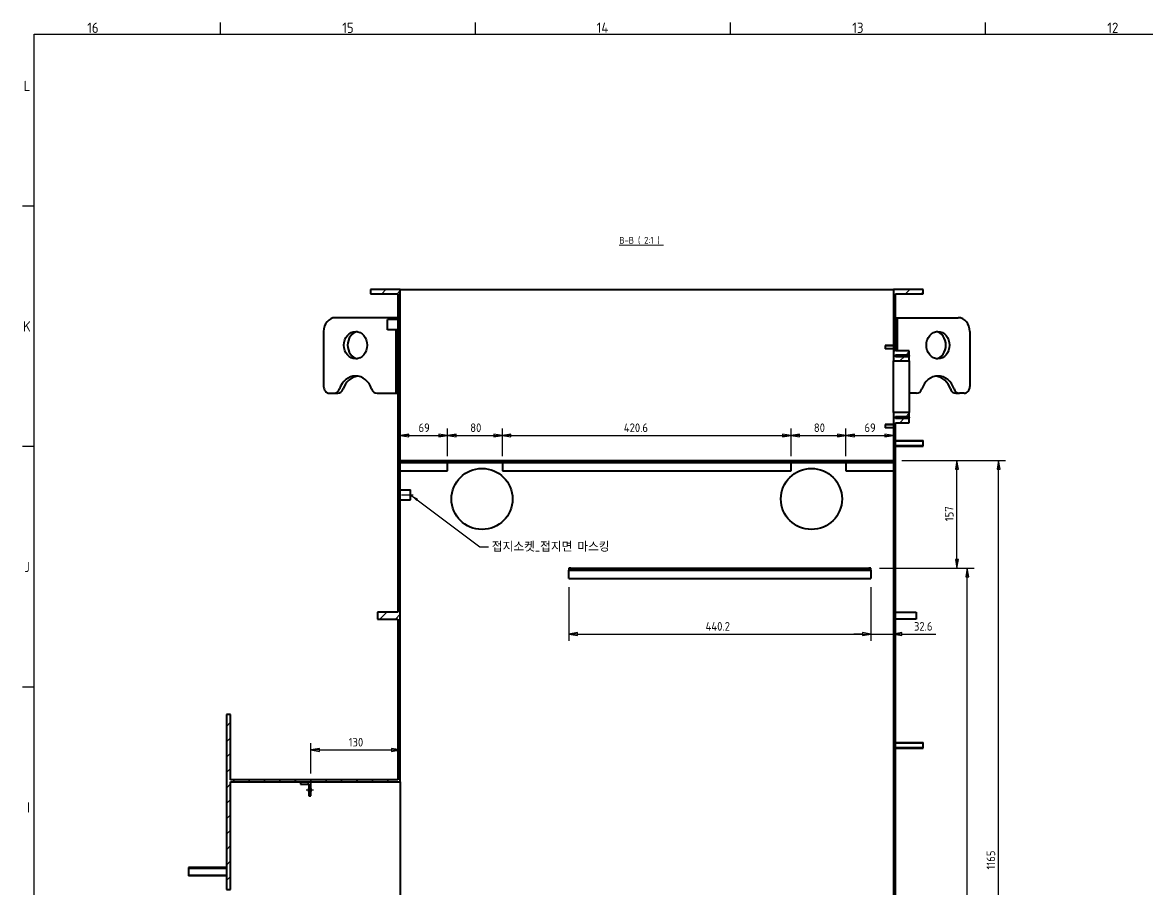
# Model space of a CAD drawing. Header units: millimetres. Extents: x 0 to 5945, y 0 to 4205.
# Drawn here: x 83 to 1722, y 2859 to 4122 of the extents above; entities that cross this region are included whole.
import ezdxf

# ---------------------------------------------------------------- set-up
doc = ezdxf.new("R2010")
doc.units = ezdxf.units.MM
doc.header["$LTSCALE"] = 5
doc.linetypes.add('CHAIN', pattern=[0.3543, 0.2362, -0.0295, 0.0591, -0.0295])
doc.layers.get('0').update_dxf_attribs({"color": 3, "lineweight": 25})
for name, color, linetype, lineweight in [('가시적인 것(ISO)', 3, 'Continuous', 40), ('가시적인 좁은 것(ISO)', 3, 'Continuous', 35), ('경계(ISO)', 7, 'Continuous', 25), ('기호(ISO)', 5, 'Continuous', 25), ('중심선(ISO)', 1, 'Continuous', 25), ('치수(ISO)', 2, 'Continuous', 25), ('해치(ISO)', 7, 'Continuous', 18)]:
    doc.layers.add(name, color=color, linetype=linetype, lineweight=lineweight)
doc.styles.add('문자 텍스트_M2B', font='isocp.shx')
doc.styles.add('치수 텍스트_PSTEK_POSCO', font='isocp.shx')
doc.styles.add('텍스트 스타일512', font='isocp.shx')
doc.dimstyles.new('치수_PSTEK_POSCO', dxfattribs={"dimscale": 5, "dimtxt": 2.5, "dimasz": 2.5, "dimexe": 2, "dimexo": 2.5, "dimgap": 1, "dimtad": 1, "dimrnd": 1e-08, "dimdsep": 46, "dimtxsty": '치수 텍스트_PSTEK_POSCO', "dimblk": 'Filled-1', "dimcen": 0.09, "dimdle": 10, "dimclrd": 7, "dimclre": 7, "dimclrt": 2, "dimadec": 1, "dimazin": 2, "dimtfac": 1, "dimtmove": 0, "dimatfit": 3, "dimfxl": 0, "dimtolj": 1, "dimlwd": -1, "dimlwe": -1, "dimarcsym": 0})
doc.dimstyles.new('치수_PSTEK_POSCO$7', dxfattribs={"dimscale": 5, "dimtxt": 2.5, "dimasz": 2.5, "dimexe": 2, "dimexo": 2.5, "dimgap": 1, "dimtad": 1, "dimrnd": 1e-08, "dimdsep": 46, "dimtxsty": '치수 텍스트_PSTEK_POSCO', "dimblk": 'Filled-1', "dimcen": 0.09, "dimdle": 10, "dimclrd": 7, "dimclre": 7, "dimclrt": 2, "dimadec": 1, "dimazin": 2, "dimtfac": 1, "dimtmove": 0, "dimatfit": 3, "dimfxl": 0, "dimtolj": 1, "dimlwd": -1, "dimlwe": -1, "dimarcsym": 0})

# ---------------------------------------------------------------- blocks, each defined once
blk = doc.blocks.new('경계 Default Border')
at = {"layer": '경계(ISO)'}
for p, q in [((74.31, 821), (74.31, 824.4)), ((148.63, 821), (148.63, 824.4)), ((222.94, 821), (222.94, 824.4)), ((297.25, 821), (297.25, 824.4)), ((20, 770.92), (16.6, 770.92)), ((20, 700.83), (16.6, 700.83)), ((20, 630.75), (16.6, 630.75))]:
    blk.add_line(p, q, dxfattribs=at)
at = {"layer": '경계(ISO)', "flags": 128}
blk.add_lwpolyline([(20, 20), (20, 821), (1169, 821), (1169, 20), (20, 20)], dxfattribs=at)
at = {"layer": '경계(ISO)', "color": 2, "char_height": 3, "attachment_point": 7, "style": '문자 텍스트_M2B'}
for s, insert in [('16', (35.47, 821.37)), ('15', (109.79, 821.37)), ('14', (183.93, 821.4)), ('13', (258.41, 821.37)), ('12', (332.72, 821.37)), ('L', (16.93, 804.43)), ('K', (16.77, 734.36)), ('J', (17.1, 664.26)), ('I', (17.91, 594.21))]:
    blk.add_mtext(s, dxfattribs=dict(at, insert=insert))
blk = doc.blocks.new('Filled-1')
at = {"color": 0}
for p, q in [((0, 0), (-1, 0.17)), ((-1, 0.17), (-1, -0.17)), ((-1, 0), (0, 0)), ((-1, -0.17), (0, 0))]:
    blk.add_line(p, q, dxfattribs=at)
at = {"color": 0, "flags": 128}
blk.add_lwpolyline([(-1, -0.17), (0, 0), (-1, 0.17), (-1, -0.17)], dxfattribs=at)
at = {"color": 0}
blk.add_solid([(-1, -0.17), (0, 0), (-1, 0.17), (-1, -0.17)], dxfattribs=at)
blk = doc.blocks.new('*D99')
at = {"layer": 'Defpoints', "color": 0, "transparency": 16777216}
for p in [(879, 3312), (1319.2, 3312), (1319.2, 3231.1)]:
    blk.add_point(p, dxfattribs=at)
at = {"layer": '치수(ISO)', "color": 7, "transparency": 16777216}
for p, q in [((879, 3299.5), (879, 3221.1)), ((1319.2, 3299.5), (1319.2, 3221.1)), ((891.5, 3231.1), (1306.7, 3231.1))]:
    blk.add_line(p, q, dxfattribs=at)
at = {"layer": '치수(ISO)', "color": 7, "transparency": 16777216, "xscale": 12.5, "yscale": 12.5, "zscale": 12.5, "rotation": 180}
blk.add_blockref('Filled-1', (879, 3231.1), dxfattribs=at)
at = {"layer": '치수(ISO)', "color": 7, "transparency": 16777216, "xscale": 12.5, "yscale": 12.5, "zscale": 12.5}
blk.add_blockref('Filled-1', (1319.2, 3231.1), dxfattribs=at)
at = {"layer": '치수(ISO)', "color": 2, "transparency": 16777216, "insert": (1078.2, 3242.3), "char_height": 12.5, "attachment_point": 4, "style": '치수 텍스트_PSTEK_POSCO'}
blk.add_mtext('\\A1;440.2', dxfattribs=at)
blk = doc.blocks.new('*D100')
at = {"layer": 'Defpoints', "color": 0, "transparency": 16777216}
for p in [(1351.8, 3554), (1319.2, 3312), (1351.8, 3231.1)]:
    blk.add_point(p, dxfattribs=at)
at = {"layer": '치수(ISO)', "color": 7, "transparency": 16777216}
for p, q in [((1319.2, 3299.5), (1319.2, 3221.1)), ((1306.7, 3231.1), (1294.2, 3231.1)), ((1319.2, 3231.1), (1351.8, 3231.1)), ((1364.3, 3231.1), (1413.7, 3231.1))]:
    blk.add_line(p, q, dxfattribs=at)
at = {"layer": '치수(ISO)', "color": 7, "transparency": 16777216, "xscale": 12.5, "yscale": 12.5, "zscale": 12.5}
blk.add_blockref('Filled-1', (1319.2, 3231.1), dxfattribs=at)
at = {"layer": '치수(ISO)', "color": 7, "transparency": 16777216, "xscale": 12.5, "yscale": 12.5, "zscale": 12.5, "rotation": 180}
blk.add_blockref('Filled-1', (1351.8, 3231.1), dxfattribs=at)
at = {"layer": '치수(ISO)', "color": 2, "transparency": 16777216, "insert": (1381.8, 3242.3), "char_height": 12.5, "attachment_point": 4, "style": '치수 텍스트_PSTEK_POSCO'}
blk.add_mtext('\\A1;32.6', dxfattribs=at)
blk = doc.blocks.new('*D101')
at = {"layer": 'Defpoints', "color": 0, "transparency": 16777216}
for p in [(1319.2, 3327), (1459.5, 3327), (1351.8, 2319)]:
    blk.add_point(p, dxfattribs=at)
at = {"layer": '치수(ISO)', "color": 7, "transparency": 16777216}
for p, q in [((1331.7, 3327), (1469.5, 3327)), ((1459.5, 2331.5), (1459.5, 3314.5)), ((1364.3, 2319), (1469.5, 2319))]:
    blk.add_line(p, q, dxfattribs=at)
at = {"layer": '치수(ISO)', "color": 7, "transparency": 16777216, "xscale": 12.5, "yscale": 12.5, "zscale": 12.5}
for p, rotation in [((1459.5, 3327), 90), ((1459.5, 2319), 270)]:
    blk.add_blockref('Filled-1', p, dxfattribs=dict(at, rotation=rotation))
at = {"layer": '치수(ISO)', "color": 2, "transparency": 16777216, "insert": (1448.2, 2808.6), "char_height": 12.5, "attachment_point": 4, "rotation": 90, "style": '치수 텍스트_PSTEK_POSCO'}
blk.add_mtext('\\A1;1008', dxfattribs=at)
blk = doc.blocks.new('*D102')
at = {"layer": 'Defpoints', "color": 0, "transparency": 16777216}
for p in [(1351.8, 3484), (1505.1, 3484), (1351.8, 2319)]:
    blk.add_point(p, dxfattribs=at)
at = {"layer": '치수(ISO)', "color": 7, "transparency": 16777216}
for p, q in [((1364.3, 3484), (1515.1, 3484)), ((1505.1, 2331.5), (1505.1, 3471.5)), ((1364.3, 2319), (1515.1, 2319))]:
    blk.add_line(p, q, dxfattribs=at)
at = {"layer": '치수(ISO)', "color": 7, "transparency": 16777216, "xscale": 12.5, "yscale": 12.5, "zscale": 12.5}
for p, rotation in [((1505.1, 3484), 90), ((1505.1, 2319), 270)]:
    blk.add_blockref('Filled-1', p, dxfattribs=dict(at, rotation=rotation))
at = {"layer": '치수(ISO)', "color": 2, "transparency": 16777216, "insert": (1493.9, 2888.1), "char_height": 12.5, "attachment_point": 4, "rotation": 90, "style": '치수 텍스트_PSTEK_POSCO'}
blk.add_mtext('\\A1;1165', dxfattribs=at)
blk = doc.blocks.new('*D103')
at = {"layer": 'Defpoints', "color": 0, "transparency": 16777216}
for p in [(1351.8, 3484), (1444.5, 3484), (1319.2, 3327)]:
    blk.add_point(p, dxfattribs=at)
at = {"layer": '치수(ISO)', "color": 7, "transparency": 16777216}
for p, q in [((1364.3, 3484), (1454.5, 3484)), ((1444.5, 3339.5), (1444.5, 3471.5)), ((1331.7, 3327), (1454.5, 3327))]:
    blk.add_line(p, q, dxfattribs=at)
at = {"layer": '치수(ISO)', "color": 7, "transparency": 16777216, "xscale": 12.5, "yscale": 12.5, "zscale": 12.5}
for p, rotation in [((1444.5, 3484), 90), ((1444.5, 3327), 270)]:
    blk.add_blockref('Filled-1', p, dxfattribs=dict(at, rotation=rotation))
at = {"layer": '치수(ISO)', "color": 2, "transparency": 16777216, "insert": (1433.2, 3395.5), "char_height": 12.5, "attachment_point": 4, "rotation": 90, "style": '치수 텍스트_PSTEK_POSCO'}
blk.add_mtext('\\A1;157', dxfattribs=at)
blk = doc.blocks.new('*D125')
at = {"layer": 'Defpoints', "color": 0, "transparency": 16777216}
for p in [(633.2, 3733), (702.2, 3520.4), (702.2, 3478)]:
    blk.add_point(p, dxfattribs=at)
at = {"layer": '치수(ISO)', "color": 7, "transparency": 16777216}
for p, q in [((702.2, 3490.5), (702.2, 3530.4)), ((645.7, 3520.4), (689.7, 3520.4))]:
    blk.add_line(p, q, dxfattribs=at)
at = {"layer": '치수(ISO)', "color": 7, "transparency": 16777216, "xscale": 12.5, "yscale": 12.5, "zscale": 12.5, "rotation": 180}
blk.add_blockref('Filled-1', (633.2, 3520.4), dxfattribs=at)
at = {"layer": '치수(ISO)', "color": 7, "transparency": 16777216, "xscale": 12.5, "yscale": 12.5, "zscale": 12.5}
blk.add_blockref('Filled-1', (702.2, 3520.4), dxfattribs=at)
at = {"layer": '치수(ISO)', "color": 2, "transparency": 16777216, "insert": (660, 3531.7), "char_height": 12.5, "attachment_point": 4, "style": '치수 텍스트_PSTEK_POSCO'}
blk.add_mtext('\\A1;69', dxfattribs=at)
blk = doc.blocks.new('*D126')
at = {"layer": 'Defpoints', "color": 0, "transparency": 16777216}
for p in [(782.2, 3520.4), (702.2, 3478), (782.2, 3478)]:
    blk.add_point(p, dxfattribs=at)
at = {"layer": '치수(ISO)', "color": 7, "transparency": 16777216}
for p, q in [((702.2, 3490.5), (702.2, 3530.4)), ((782.2, 3490.5), (782.2, 3530.4)), ((714.7, 3520.4), (769.7, 3520.4))]:
    blk.add_line(p, q, dxfattribs=at)
at = {"layer": '치수(ISO)', "color": 7, "transparency": 16777216, "xscale": 12.5, "yscale": 12.5, "zscale": 12.5, "rotation": 180}
blk.add_blockref('Filled-1', (702.2, 3520.4), dxfattribs=at)
at = {"layer": '치수(ISO)', "color": 7, "transparency": 16777216, "xscale": 12.5, "yscale": 12.5, "zscale": 12.5}
blk.add_blockref('Filled-1', (782.2, 3520.4), dxfattribs=at)
at = {"layer": '치수(ISO)', "color": 2, "transparency": 16777216, "insert": (735.4, 3531.7), "char_height": 12.5, "attachment_point": 4, "style": '치수 텍스트_PSTEK_POSCO'}
blk.add_mtext('\\A1;80', dxfattribs=at)
blk = doc.blocks.new('*D127')
at = {"layer": 'Defpoints', "color": 0, "transparency": 16777216}
for p in [(1202.8, 3520.4), (782.2, 3478), (1202.8, 3478)]:
    blk.add_point(p, dxfattribs=at)
at = {"layer": '치수(ISO)', "color": 7, "transparency": 16777216}
for p, q in [((782.2, 3490.5), (782.2, 3530.4)), ((1202.8, 3490.5), (1202.8, 3530.4)), ((794.7, 3520.4), (1190.3, 3520.4))]:
    blk.add_line(p, q, dxfattribs=at)
at = {"layer": '치수(ISO)', "color": 7, "transparency": 16777216, "xscale": 12.5, "yscale": 12.5, "zscale": 12.5, "rotation": 180}
blk.add_blockref('Filled-1', (782.2, 3520.4), dxfattribs=at)
at = {"layer": '치수(ISO)', "color": 7, "transparency": 16777216, "xscale": 12.5, "yscale": 12.5, "zscale": 12.5}
blk.add_blockref('Filled-1', (1202.8, 3520.4), dxfattribs=at)
at = {"layer": '치수(ISO)', "color": 2, "transparency": 16777216, "insert": (959.1, 3531.7), "char_height": 12.5, "attachment_point": 4, "style": '치수 텍스트_PSTEK_POSCO'}
blk.add_mtext('\\A1;420.6', dxfattribs=at)
blk = doc.blocks.new('*D128')
at = {"layer": 'Defpoints', "color": 0, "transparency": 16777216}
for p in [(1282.8, 3520.4), (1202.8, 3478), (1282.8, 3478)]:
    blk.add_point(p, dxfattribs=at)
at = {"layer": '치수(ISO)', "color": 7, "transparency": 16777216}
for p, q in [((1202.8, 3490.5), (1202.8, 3530.4)), ((1282.8, 3490.5), (1282.8, 3530.4)), ((1215.3, 3520.4), (1270.3, 3520.4))]:
    blk.add_line(p, q, dxfattribs=at)
at = {"layer": '치수(ISO)', "color": 7, "transparency": 16777216, "xscale": 12.5, "yscale": 12.5, "zscale": 12.5, "rotation": 180}
blk.add_blockref('Filled-1', (1202.8, 3520.4), dxfattribs=at)
at = {"layer": '치수(ISO)', "color": 7, "transparency": 16777216, "xscale": 12.5, "yscale": 12.5, "zscale": 12.5}
blk.add_blockref('Filled-1', (1282.8, 3520.4), dxfattribs=at)
at = {"layer": '치수(ISO)', "color": 2, "transparency": 16777216, "insert": (1236, 3531.7), "char_height": 12.5, "attachment_point": 4, "style": '치수 텍스트_PSTEK_POSCO'}
blk.add_mtext('\\A1;80', dxfattribs=at)
blk = doc.blocks.new('*D129')
at = {"layer": 'Defpoints', "color": 0, "transparency": 16777216}
for p in [(1351.8, 3554), (1351.8, 3520.4), (1282.8, 3478)]:
    blk.add_point(p, dxfattribs=at)
at = {"layer": '치수(ISO)', "color": 7, "transparency": 16777216}
for p, q in [((1282.8, 3490.5), (1282.8, 3530.4)), ((1295.3, 3520.4), (1339.3, 3520.4))]:
    blk.add_line(p, q, dxfattribs=at)
at = {"layer": '치수(ISO)', "color": 7, "transparency": 16777216, "xscale": 12.5, "yscale": 12.5, "zscale": 12.5, "rotation": 180}
blk.add_blockref('Filled-1', (1282.8, 3520.4), dxfattribs=at)
at = {"layer": '치수(ISO)', "color": 7, "transparency": 16777216, "xscale": 12.5, "yscale": 12.5, "zscale": 12.5}
blk.add_blockref('Filled-1', (1351.8, 3520.4), dxfattribs=at)
at = {"layer": '치수(ISO)', "color": 2, "transparency": 16777216, "insert": (1309.7, 3531.7), "char_height": 12.5, "attachment_point": 4, "style": '치수 텍스트_PSTEK_POSCO'}
blk.add_mtext('\\A1;69', dxfattribs=at)
blk = doc.blocks.new('*D229')
at = {"layer": 'Defpoints', "color": 0, "transparency": 16777216}
for p in [(633.2, 3062.2), (633.2, 3062.2), (503.2, 3015.5)]:
    blk.add_point(p, dxfattribs=at)
at = {"layer": '치수(ISO)', "color": 7, "transparency": 16777216}
for p, q in [((503.2, 3028), (503.2, 3072.2)), ((515.7, 3062.2), (620.7, 3062.2))]:
    blk.add_line(p, q, dxfattribs=at)
at = {"layer": '치수(ISO)', "color": 7, "transparency": 16777216, "xscale": 12.5, "yscale": 12.5, "zscale": 12.5, "rotation": 180}
blk.add_blockref('Filled-1', (503.2, 3062.2), dxfattribs=at)
at = {"layer": '치수(ISO)', "color": 7, "transparency": 16777216, "xscale": 12.5, "yscale": 12.5, "zscale": 12.5}
blk.add_blockref('Filled-1', (633.2, 3062.2), dxfattribs=at)
at = {"layer": '치수(ISO)', "color": 2, "transparency": 16777216, "insert": (558.2, 3073.5), "char_height": 12.5, "attachment_point": 4, "style": '치수 텍스트_PSTEK_POSCO'}
blk.add_mtext('\\A1;130', dxfattribs=at)

msp = doc.modelspace()

# ---------------------------------------------------------------- hatches: boundary and pattern name
at = {"layer": '해치(ISO)'}
h = msp.add_hatch(dxfattribs=at)
h.set_pattern_fill('ANSI31', color=256, scale=127, style=0)
h.set_pattern_definition([(45, (0, 0), (-11.22532, 11.22532), [])])
h.paths.add_polyline_path([(488.207, 3012.452), (500.207, 3012.452), (500.207, 3006.019), (503.207, 3006.019), (503.207, 3015.452), (488.207, 3015.452)])
h.paths.add_polyline_path([(500.207, 3001.885), (500.207, 2995.452), (503.207, 2995.452), (503.207, 3001.885)])
h.paths.add_polyline_path([(600.007, 3252.952), (630.007, 3252.952), (630.007, 3018.952), (386.007, 3018.952), (386.007, 3113.952), (380.007, 3113.952), (380.007, 2858.952), (386.007, 2858.952), (386.007, 3015.952), (633.207, 3015.952), (633.207, 3732.952), (590.007, 3732.952), (590.007, 3726.952), (630.007, 3726.952), (630.007, 3262.952), (600.007, 3262.952)])
h.paths.add_polyline_path([(1355.007, 3635.93), (1355.007, 3636.974), (1375.007, 3636.974), (1375.007, 3643.952), (1355.007, 3643.952), (1355.007, 3726.952), (1395.007, 3726.952), (1395.007, 3732.952), (1351.807, 3732.952), (1351.807, 3628.952), (1375.007, 3628.952), (1375.007, 3635.93)])
h.paths.add_polyline_path([(1380.767, 2364.4025), (1393.007, 2364.785), (1393.007, 2371.952), (1355.007, 2371.952), (1355.007, 2802.952), (1385.007, 2802.952), (1385.007, 2812.952), (1355.007, 2812.952), (1355.007, 3538.952), (1375.007, 3538.952), (1375.007, 3545.93), (1355.007, 3545.93), (1355.007, 3546.974), (1375.007, 3546.974), (1375.007, 3553.952), (1351.807, 3553.952), (1351.807, 2364.2675), (1380.767, 2364.2675)])

# ---------------------------------------------------------------- linework, layer by layer
at = {"layer": '가시적인 것(ISO)'}
for p, q in [((633.207, 3732.952), (590.007, 3732.952)), ((590.007, 3732.952), (590.007, 3726.952)), ((590.007, 3726.952), (630.007, 3726.952)), ((630.007, 3726.952), (630.007, 3262.952)), ((633.207, 3015.952), (633.207, 3732.952)), ((633.207, 3732.952), (1351.807, 3732.952)), ((1395.007, 3732.952), (1351.807, 3732.952)), ((1351.807, 3732.952), (1351.807, 3628.952)), ((1355.007, 3643.952), (1355.007, 3726.952)), ((1355.007, 3726.952), (1395.007, 3726.952)), ((1395.007, 3726.952), (1395.007, 3732.952)), ((627.3283, 3691.952), (538.6684, 3691.952)), ((615.007, 3674.452), (615.007, 3689.452)), ((630.007, 3689.452), (615.007, 3689.452)), ((627.3283, 3689.452), (627.3283, 3691.952)), ((630.007, 3691.952), (627.3283, 3691.952)), ((1355.007, 3691.952), (1357.6858, 3691.952)), ((1357.6858, 3691.952), (1446.3457, 3691.952)), ((1357.6858, 3643.952), (1357.6858, 3691.952)), ((521.7808, 3671.952), (521.7808, 3591.952)), ((630.007, 3674.452), (615.007, 3674.452)), ((627.3283, 3581.952), (627.3283, 3674.452)), ((1463.2333, 3671.952), (1463.2333, 3591.952)), ((1339.807, 3651.452), (1339.807, 3646.452)), ((1351.807, 3651.452), (1339.807, 3651.452)), ((1351.807, 3646.452), (1339.807, 3646.452)), ((1375.007, 3643.952), (1355.007, 3643.952)), ((1375.007, 3636.974), (1375.007, 3643.952)), ((1351.807, 3628.952), (1375.007, 3628.952)), ((1351.807, 3553.952), (1351.807, 3628.952)), ((1355.007, 3634.952), (1355.007, 3637.952)), ((1355.007, 3635.93), (1355.007, 3636.974)), ((1355.007, 3636.974), (1375.007, 3636.974)), ((1375.007, 3635.93), (1355.007, 3635.93)), ((1375.007, 3636.974), (1375.007, 3635.93)), ((1375.007, 3628.952), (1375.007, 3635.93)), ((1375.007, 3628.952), (1375.007, 3553.952)), ((530.2246, 3581.952), (536.9112, 3581.952)), ((536.9112, 3581.952), (542.2687, 3581.952)), ((599.5322, 3581.952), (627.3283, 3581.952)), ((627.3283, 3581.952), (630.007, 3581.952)), ((1385.4819, 3581.952), (1375.007, 3581.952)), ((1442.7454, 3581.952), (1448.1028, 3581.952)), ((1454.7895, 3581.952), (1448.1028, 3581.952)), ((1375.007, 3553.952), (1351.807, 3553.952)), ((1351.807, 3553.952), (1351.807, 2364.2675)), ((1355.007, 3544.952), (1355.007, 3547.952)), ((1355.007, 3545.93), (1355.007, 3546.974)), ((1355.007, 3546.974), (1375.007, 3546.974)), ((1375.007, 3545.93), (1355.007, 3545.93)), ((1375.007, 3546.974), (1375.007, 3553.952)), ((1375.007, 3546.974), (1375.007, 3545.93)), ((1375.007, 3538.952), (1375.007, 3545.93)), ((1339.807, 3536.452), (1339.807, 3531.452)), ((1351.807, 3536.452), (1339.807, 3536.452)), ((1351.807, 3531.452), (1339.807, 3531.452)), ((1355.007, 2812.952), (1355.007, 3538.952)), ((1355.007, 3538.952), (1375.007, 3538.952)), ((1355.007, 3512.952), (1395.007, 3512.952)), ((1395.007, 3504.952), (1395.007, 3512.952)), ((1355.007, 3504.952), (1395.007, 3504.952)), ((633.207, 3483.952), (1351.807, 3483.952)), ((633.207, 3480.952), (1351.807, 3480.952)), ((702.207, 3477.952), (702.207, 3480.952)), ((702.207, 3468.952), (702.207, 3477.952)), ((782.207, 3480.952), (782.207, 3477.952)), ((782.207, 3477.952), (782.207, 3468.952)), ((1202.807, 3477.952), (1202.807, 3480.952)), ((1202.807, 3468.952), (1202.807, 3477.952)), ((1282.807, 3480.952), (1282.807, 3477.952)), ((1282.807, 3477.952), (1282.807, 3468.952)), ((633.207, 3468.952), (702.207, 3468.952)), ((782.207, 3468.952), (1202.807, 3468.952)), ((1282.807, 3468.952), (1351.807, 3468.952)), ((633.207, 3441.452), (648.207, 3441.452)), ((633.207, 3426.452), (648.207, 3426.452)), ((648.207, 3426.452), (648.207, 3441.452)), ((882.007, 3326.952), (879.007, 3326.952)), ((879.007, 3326.952), (879.007, 3323.952)), ((879.007, 3323.952), (882.007, 3323.952)), ((879.007, 3320.952), (879.007, 3323.952)), ((879.007, 3311.952), (879.007, 3320.952)), ((879.007, 3311.952), (1319.207, 3311.952)), ((882.007, 3323.952), (882.007, 3326.952)), ((882.007, 3326.952), (1316.207, 3326.952)), ((882.007, 3323.952), (1316.207, 3323.952)), ((1319.207, 3326.952), (1316.207, 3326.952)), ((1316.207, 3326.952), (1316.207, 3323.952)), ((1316.207, 3323.952), (1319.207, 3323.952)), ((1319.207, 3323.952), (1319.207, 3326.952)), ((1319.207, 3323.952), (1319.207, 3320.952)), ((1319.207, 3320.952), (1319.207, 3311.952)), ((630.007, 3262.952), (600.007, 3262.952)), ((600.007, 3262.952), (600.007, 3252.952)), ((1355.007, 3262.952), (1385.007, 3262.952)), ((1385.007, 3262.952), (1385.007, 3252.952)), ((600.007, 3252.952), (630.007, 3252.952)), ((630.007, 3252.952), (630.007, 3018.952)), ((1385.007, 3252.952), (1355.007, 3252.952)), ((386.007, 3113.952), (380.007, 3113.952)), ((380.007, 3113.952), (380.007, 2858.952)), ((386.007, 3018.952), (386.007, 3113.952)), ((1355.007, 3072.952), (1395.007, 3072.952)), ((1395.007, 3064.952), (1395.007, 3072.952)), ((1355.007, 3064.952), (1395.007, 3064.952)), ((630.007, 3018.952), (386.007, 3018.952)), ((386.007, 2858.952), (386.007, 3015.952)), ((386.007, 3015.952), (633.207, 3015.952)), ((633.207, 3015.952), (633.207, 2621.952)), ((503.207, 3015.452), (488.207, 3015.452)), ((488.207, 3015.452), (488.207, 3012.452)), ((488.207, 3012.452), (500.207, 3012.452)), ((500.207, 3012.452), (500.207, 3006.019)), ((500.207, 3006.019), (503.207, 3006.019)), ((500.207, 3001.885), (500.207, 3006.019)), ((500.207, 3001.885), (500.207, 2995.452)), ((503.207, 3001.885), (500.207, 3001.885)), ((503.207, 3006.019), (503.207, 3015.452)), ((503.207, 3006.019), (503.207, 3001.885)), ((503.207, 2995.452), (503.207, 3001.885)), ((500.207, 2995.452), (503.207, 2995.452)), ((325.007, 2890.7699), (325.007, 2878.7699)), ((380.007, 2890.7699), (325.007, 2890.7699)), ((380.007, 2878.7699), (325.007, 2878.7699)), ((380.007, 2858.952), (386.007, 2858.952))]:
    msp.add_line(p, q, dxfattribs=at)
for centre in [(752.507, 3427.952), (1232.507, 3427.952)]:
    msp.add_circle(centre, 44.5, dxfattribs=at)
for centre, major_axis, start_param, end_param in [((538.6684, 3671.952), (0, 20), 0, 1.570796327), ((1446.3457, 3671.952), (0, 20), 4.71238898, 6.283185307), ((573.5791, 3651.952), (0, 20), 0.159293499, 2.982299155), ((1411.4349, 3651.952), (0, -20), 0.159293499, 2.982299155), ((568.2217, 3576.952), (0, 30), 5.096785755, 7.469584859), ((573.5791, 3576.952), (0, 30), 0.10594521, 1.186399552), ((1416.7924, 3576.952), (0, 30), 5.096785755, 7.469584859), ((1411.4349, 3576.952), (0, 30), 5.096785755, 6.177240097), ((530.2246, 3591.952), (0, -10), 4.71238898, 6.283185307), ((1454.7895, 3591.952), (0, -10), 0, 1.570796327), ((536.9112, 3591.952), (0, -10), 0, 1.186399552), ((542.2687, 3591.952), (0, -10), 0, 1.186399552), ((599.5322, 3591.952), (0, -10), 5.096785755, 6.283185307), ((1385.4819, 3591.952), (0, -10), 0, 1.186399552), ((1442.7454, 3591.952), (0, -10), 5.096785755, 6.283185307), ((1448.1028, 3591.952), (0, -10), 5.096785755, 6.283185307)]:
    msp.add_ellipse(centre, major_axis=major_axis, ratio=0.844380081, start_param=start_param, end_param=end_param, dxfattribs=at)
for centre in [(568.2217, 3651.952), (1416.7924, 3651.952)]:
    msp.add_ellipse(centre, major_axis=(0, 20), ratio=0.844380081, dxfattribs=at)
at = {"layer": '가시적인 좁은 것(ISO)'}
for p, q in [((1351.807, 3650.9735), (1339.807, 3650.9735)), ((1339.807, 3646.9305), (1351.807, 3646.9305)), ((1375.007, 3637.952), (1355.007, 3637.952)), ((1355.007, 3634.952), (1375.007, 3634.952)), ((1375.007, 3547.952), (1355.007, 3547.952)), ((1355.007, 3544.952), (1375.007, 3544.952)), ((1351.807, 3535.9735), (1339.807, 3535.9735)), ((1339.807, 3531.9305), (1351.807, 3531.9305)), ((1395.007, 3512.208), (1355.007, 3512.208)), ((1355.007, 3505.696), (1395.007, 3505.696)), ((1395.007, 3072.208), (1355.007, 3072.208)), ((1355.007, 3065.696), (1395.007, 3065.696)), ((503.207, 3006.452), (500.207, 3006.452)), ((500.207, 3001.452), (503.207, 3001.452)), ((380.007, 2889.7199), (325.007, 2889.7199)), ((325.007, 2879.8199), (380.007, 2879.8199))]:
    msp.add_line(p, q, dxfattribs=at)
at = {"layer": '기호(ISO)', "color": 7, "lineweight": 18}
msp.add_line((952.5413, 3797.6655), (1016.999, 3797.6655), dxfattribs=at)
at = {"layer": '중심선(ISO)', "linetype": 'CHAIN', "ltscale": 5.000333}
msp.add_line((629.457, 3433.952), (651.957, 3433.952), dxfattribs=at)
at = {"layer": '중심선(ISO)', "linetype": 'CHAIN', "ltscale": 2.333436}
msp.add_line((496.457, 3003.952), (506.957, 3003.952), dxfattribs=at)

# ---------------------------------------------------------------- block references
at = {"xscale": 5, "yscale": 5, "zscale": 5}
msp.add_blockref('경계 Default Border', (0, 0), dxfattribs=at)

# ---------------------------------------------------------------- texts
at = {"layer": '기호(ISO)', "color": 7, "insert": (952.5413, 3798.7713), "char_height": 10, "attachment_point": 7, "style": '텍스트 스타일512'}
msp.add_mtext('B-B ( 2:1 )', dxfattribs=at)
at = {"layer": '기호(ISO)', "color": 2, "insert": (766.7579, 3358.0639), "char_height": 12.5, "width": 213.781285, "attachment_point": 4, "style": '치수 텍스트_PSTEK_POSCO'}
msp.add_mtext('{\\fISOCP|b0|i0;\\H12.5000;접지소켓_접지면 마스킹}', dxfattribs=at)

# ---------------------------------------------------------------- dimensions: what is measured, and where the dimension line sits
at = {"layer": '치수(ISO)', "color": 7}
for base, p1, p2, angle, override, picture, middle in [((702.207, 3520.4194), (633.207, 3732.952), (702.207, 3477.952), 180, {"dimdec": 2, "dimblk2": 'Filled-1', "dimsah": 1, "dimse1": 1, "dimtp": 0, "dimtm": 0, "dimtdec": 2, "dimtofl": 0, "dimatfit": 1}, '*D125', (667.657, 3520.4194)), ((1351.807, 3520.4194), (1282.807, 3477.952), (1351.807, 3553.952), 180, {"dimdec": 2, "dimblk1": 'Filled-1', "dimsah": 1, "dimse2": 1, "dimtp": 0, "dimtm": 0, "dimtdec": 2, "dimtofl": 0, "dimatfit": 1}, '*D129', (1317.357, 3520.4194)), ((1351.807, 3231.0506), (1319.207, 3311.952), (1351.807, 3553.952), 180, {"dimdec": 2, "dimblk1": 'Filled-1', "dimsah": 1, "dimse2": 1, "dimtp": 0, "dimtm": 0, "dimtdec": 2, "dimtofl": 1, "dimatfit": 1}, '*D100', (1395.2421, 3231.0506)), ((782.207, 3520.4194), (702.207, 3477.952), (782.207, 3477.952), 180, {"dimdec": 2, "dimblk1": 'Filled-1', "dimblk2": 'Filled-1', "dimsah": 1, "dimtp": 0, "dimtm": 0, "dimtdec": 2, "dimtofl": 0, "dimatfit": 1}, '*D126', (742.257, 3520.4194)), ((1202.807, 3520.4194), (782.207, 3477.952), (1202.807, 3477.952), 180, {"dimdec": 2, "dimblk1": 'Filled-1', "dimblk2": 'Filled-1', "dimsah": 1, "dimtp": 0, "dimtm": 0, "dimtdec": 2, "dimtofl": 0, "dimatfit": 1}, '*D127', (977.557, 3520.4194)), ((1282.807, 3520.4194), (1202.807, 3477.952), (1282.807, 3477.952), 180, {"dimdec": 2, "dimblk1": 'Filled-1', "dimblk2": 'Filled-1', "dimsah": 1, "dimtp": 0, "dimtm": 0, "dimtdec": 2, "dimtofl": 0, "dimatfit": 1}, '*D128', (1242.857, 3520.4194)), ((1444.4822, 3483.952), (1319.207, 3326.952), (1351.807, 3483.952), 90, {"dimdec": 2, "dimtp": 0, "dimtm": 0, "dimtdec": 2, "dimtofl": 0, "dimatfit": 1}, '*D103', (1444.4822, 3405.452)), ((1505.1185, 3483.952), (1351.807, 2318.952), (1351.807, 3483.952), 90, {"dimdec": 2, "dimtp": 0, "dimtm": 0, "dimtdec": 2, "dimtofl": 0, "dimatfit": 1}, '*D102', (1505.1185, 2901.452)), ((1319.207, 3231.0506), (879.007, 3311.952), (1319.207, 3311.952), 180, {"dimdec": 2, "dimblk2": 'Filled-1', "dimsah": 1, "dimtp": 0, "dimtm": 0, "dimtdec": 2, "dimtofl": 0, "dimatfit": 1}, '*D99', (1097.357, 3231.0506)), ((1459.4822, 3326.952), (1351.807, 2318.952), (1319.207, 3326.952), 90, {"dimdec": 2, "dimtp": 0, "dimtm": 0, "dimtdec": 2, "dimtofl": 0, "dimatfit": 1}, '*D101', (1459.4822, 2822.952))]:
    dim = msp.add_linear_dim(base=base, p1=p1, p2=p2, angle=angle, dimstyle='치수_PSTEK_POSCO', override=override, dxfattribs=at)
    dim.commit()
    dim.dimension.update_dxf_attribs({"geometry": picture, "text_midpoint": middle, "dimtype": 160})
dim = msp.add_linear_dim(base=(633.207, 3062.2119), p1=(503.207, 3015.452), p2=(633.207, 3062.2119), dimstyle='치수_PSTEK_POSCO', override={"dimdec": 2, "dimse2": 1, "dimtp": 0, "dimtm": 0, "dimtdec": 2, "dimtofl": 0, "dimatfit": 1}, dxfattribs=at)
dim.commit()
dim.dimension.update_dxf_attribs({"geometry": '*D229', "text_midpoint": (568.207, 3062.2119), "dimtype": 160})

# ---------------------------------------------------------------- leaders
at = {"layer": '기호(ISO)', "color": 7, "annotation_type": 0, "has_hookline": 1, "hookline_direction": 0, "text_width": 186.3824}
msp.add_leader([(648.207, 3433.952), (749.2579, 3358.0639), (761.7579, 3358.0639)], dimstyle='치수_PSTEK_POSCO$7', override={"dimtad": 0}, dxfattribs=at)

doc.saveas('drawing.dxf')
